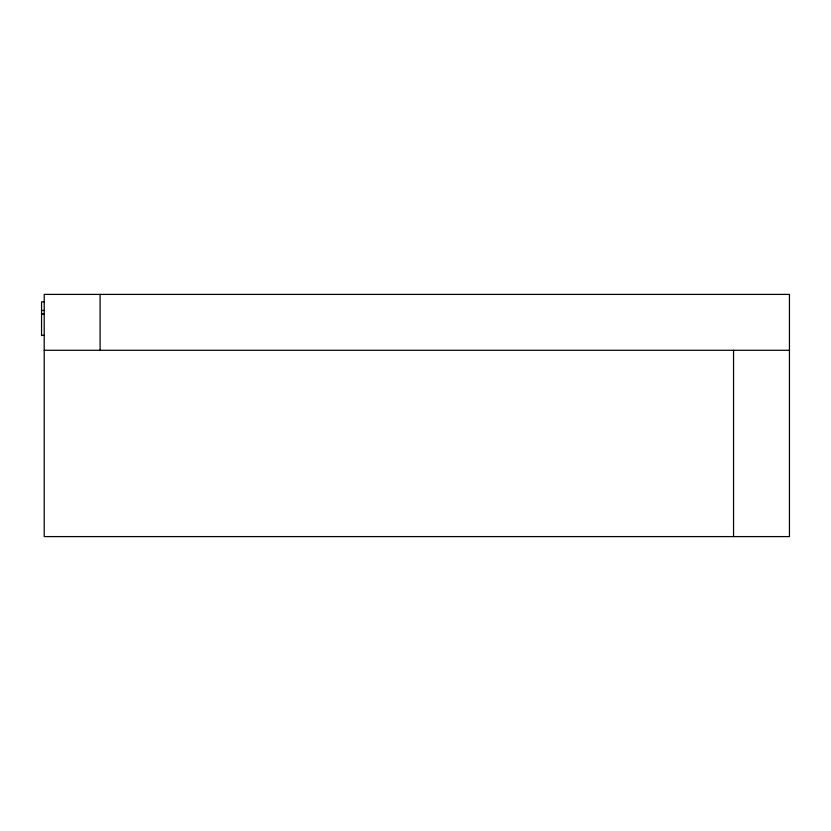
<?xml version="1.0" encoding="UTF-8"?>
<svg xmlns="http://www.w3.org/2000/svg" width="831" height="831" viewBox="0 0 831 831"><rect width="100%" height="100%" fill="white"/><g stroke="black" fill="none" stroke-linecap="round" stroke-linejoin="round"><path stroke-width="1.25" d="M44.209 301.83L41.55 301.83L41.55 335.693M41.55 310.462L44.209 310.462M41.55 314.045L44.209 314.045M41.55 314.211L44.209 314.211M41.55 335.319L44.209 335.319M44.209 350.287L789.45 350.287M733.555 350.287L733.555 536.597M100.104 294.403L100.104 350.287M789.45 294.403L44.209 294.403L44.209 536.597L789.45 536.597L789.45 294.403"/></g></svg>
